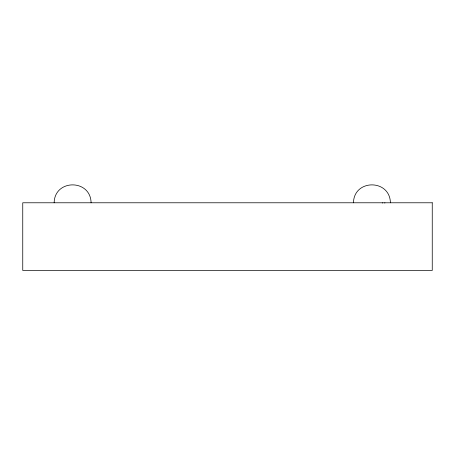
<?xml version="1.0" encoding="UTF-8"?>
<svg xmlns="http://www.w3.org/2000/svg" width="455" height="455" viewBox="0 0 455 455"><rect width="100%" height="100%" fill="white"/><g stroke="black" fill="none" stroke-linecap="round" stroke-linejoin="round"><path stroke-width="0.68" d="M54.151 202.782C54.566 178.917 90.67 178.917 91.085 202.782M353.467 202.782C353.882 178.917 389.986 178.917 390.401 202.782M384.885 202.782L384.811 203.112M382.757 202.782L382.683 203.112M432.25 202.782L22.75 202.782L22.75 270.458L432.25 270.458L432.25 202.782"/></g></svg>
